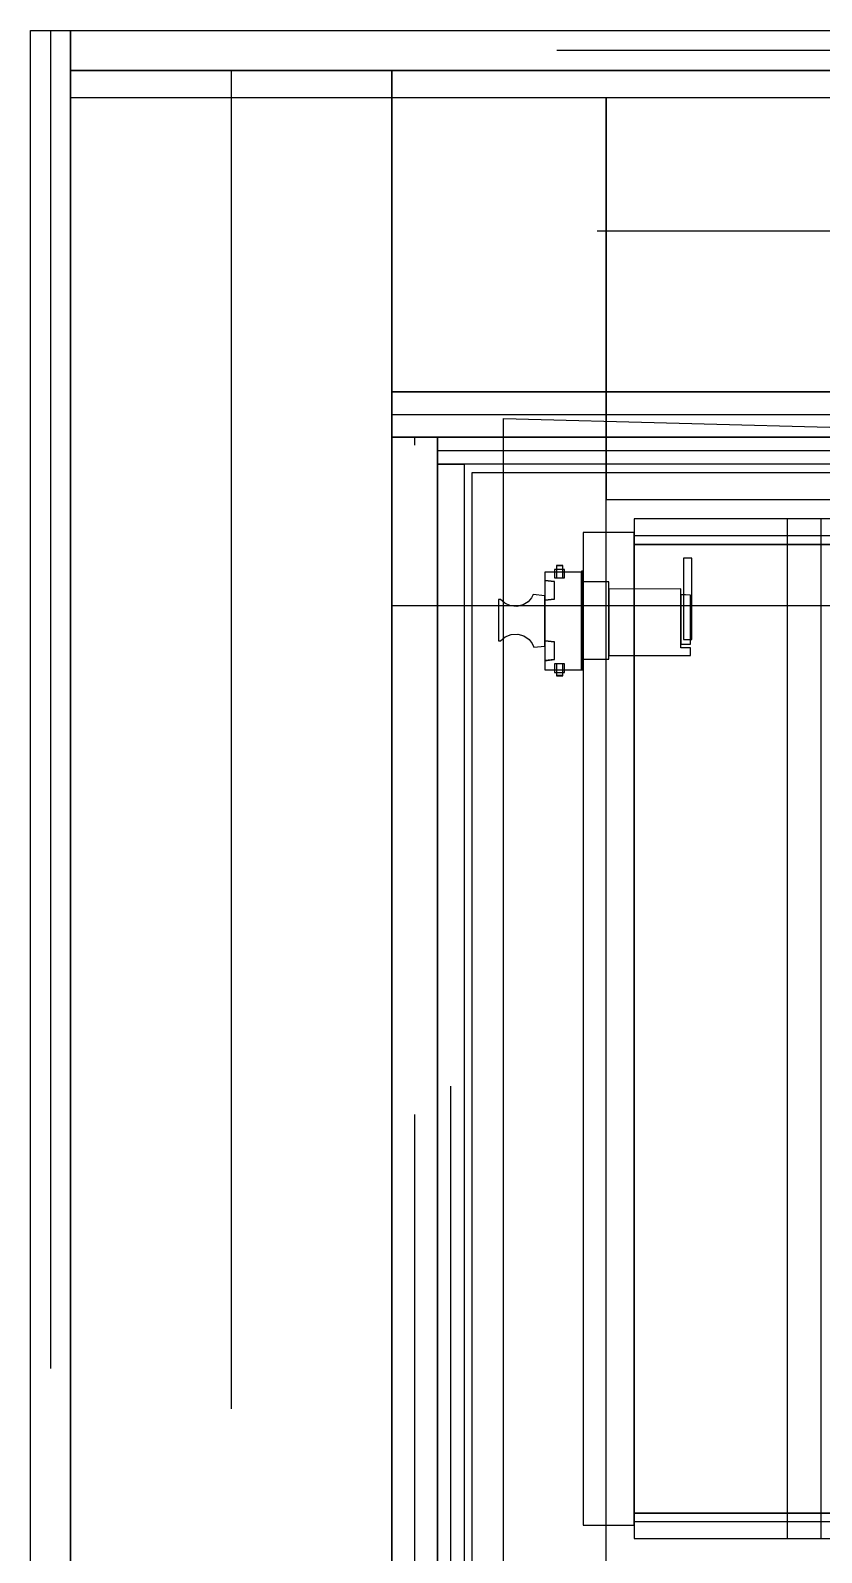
# Model space of a CAD drawing. Extents: x -23.2 to 18.8, y -18.4 to 11.3.
# Drawn here: x -5.583 to -5.287, y -4.68 to -4.111 of the extents above; entities that cross this region are included whole.
import ezdxf

# ---------------------------------------------------------------- set-up
doc = ezdxf.new("R2010")
doc.units = 0
doc.linetypes.add('DASHED', pattern=[0.75, 0.5, -0.25])
for name, color, linetype in [('COVERING', 8, 'CONTINUOUS'), ('EJE_MUROS', 8, 'CONTINUOUS'), ('FURNISHINGELEMENT', 8, 'CONTINUOUS'), ('LOSAS', 3, 'CONTINUOUS'), ('MUROS', 7, 'CONTINUOUS'), ('VIGAS', 5, 'CONTINUOUS')]:
    doc.layers.add(name, color=color, linetype=linetype)

msp = doc.modelspace()

# ---------------------------------------------------------------- linework, layer by layer
at = {"layer": 'COVERING'}
for p, q in [((-5.44778, -4.32623), (-5.44778, -8.39409)), ((1.66384, -4.32623), (-5.44778, -4.32623))]:
    msp.add_line(p, q, dxfattribs=at)
at = {"layer": 'EJE_MUROS', "linetype": 'DASHED'}
for p, q in [((-5.57528, -4.11123), (-5.57528, -8.52909)), ((-4.88616, -4.11873), (-5.56778, -4.11873)), ((-5.50778, -4.12623), (-5.50778, -5.01623)), ((-4.87116, -4.18623), (-5.44778, -4.18623)), ((-5.44778, -4.25473), (-4.87116, -4.25473)), ((-5.43928, -5.01623), (-5.43928, -4.26323)), ((-5.43078, -4.26823), (-4.88816, -4.26823)), ((-5.42578, -5.00567), (-5.42578, -4.27323))]:
    msp.add_line(p, q, dxfattribs=at)
at = {"layer": 'FURNISHINGELEMENT'}
for p, q in [((-4.91918, -4.29373, 5.36405), (-5.35733, -4.29373, 5.36405)), ((-5.35733, -4.29373, 5.36405), (-5.35733, -4.30326, 5.36405)), ((-5.28748, -4.29373, 3.5416), (-5.30018, -4.29373, 3.5416)), ((-5.30018, -4.29373, 3.5416), (-5.30018, -4.67473, 3.5416)), ((-5.28748, -4.67473, 3.5416), (-5.28748, -4.29373, 3.5416)), ((-5.35733, -4.29877, 5.36064), (-5.37638, -4.29877, 5.36064)), ((-5.37638, -4.29877, 5.36064), (-5.37638, -4.30326, 5.3625)), ((-5.35733, -4.30326, 5.3625), (-5.35733, -4.29877, 5.36064)), ((-5.37638, -4.30326, 5.3625), (-5.37638, -4.66521, 5.3625)), ((-5.35733, -4.30008, 3.55112), (-5.35733, -4.66838, 3.55112)), ((-4.93188, -4.30008, 3.55112), (-5.35733, -4.30008, 3.55112)), ((-5.35733, -4.66521, 5.3625), (-5.35733, -4.30326, 5.3625)), ((-5.35733, -4.30326, 5.36405), (-5.35733, -4.66521, 5.36405)), ((-4.91918, -4.30326, 5.36405), (-5.35733, -4.30326, 5.36405)), ((-5.35733, -4.30326, 5.36405), (-4.93188, -4.30326, 5.36405)), ((-5.33582, -4.30835, 4.45855), (-5.33887, -4.30835, 4.45855)), ((-5.33887, -4.30835, 4.45855), (-5.33887, -4.30999, 4.46032)), ((-5.33887, -4.30999, 4.46032), (-5.33887, -4.31202, 4.46163)), ((-5.33582, -4.30999, 4.46032), (-5.33582, -4.30835, 4.45855)), ((-5.33582, -4.31202, 4.46163), (-5.33582, -4.30999, 4.46032)), ((-5.37697, -4.31361, 4.52491), (-5.39068, -4.31361, 4.52491)), ((-5.39068, -4.31361, 4.52491), (-5.39068, -4.316, 4.5259)), ((-5.39068, -4.316, 4.5259), (-5.39068, -4.34773, 4.5259)), ((-5.38713, -4.31262, 4.48976), (-5.38713, -4.3158, 4.48976)), ((-5.38332, -4.31262, 4.48976), (-5.38713, -4.31262, 4.48976)), ((-5.38332, -4.31262, 4.46691), (-5.38713, -4.31262, 4.46691)), ((-5.38713, -4.31262, 4.46691), (-5.38713, -4.3158, 4.46691)), ((-5.38713, -4.3158, 4.48976), (-5.38332, -4.3158, 4.48976)), ((-5.38713, -4.3158, 4.46691), (-5.38332, -4.3158, 4.46691)), ((-5.38395, -4.31118, 4.48046), (-5.38638, -4.31118, 4.48046)), ((-5.38638, -4.31118, 4.48046), (-5.38638, -4.31236, 4.48227)), ((-5.38395, -4.31126, 4.50339), (-5.38638, -4.31126, 4.50339)), ((-5.38638, -4.31126, 4.50339), (-5.38638, -4.31242, 4.50518)), ((-5.38638, -4.31236, 4.48227), (-5.38638, -4.31393, 4.48375)), ((-5.38638, -4.31242, 4.50518), (-5.38638, -4.31396, 4.50666)), ((-5.38638, -4.31393, 4.48375), (-5.38638, -4.3158, 4.48484)), ((-5.38638, -4.31396, 4.50666), (-5.38638, -4.3158, 4.50776)), ((-5.38638, -4.3158, 4.50776), (-5.38395, -4.3158, 4.50776)), ((-5.38638, -4.3158, 4.48484), (-5.38395, -4.3158, 4.48484)), ((-5.38395, -4.31236, 4.48227), (-5.38395, -4.31118, 4.48046)), ((-5.38395, -4.31242, 4.50518), (-5.38395, -4.31126, 4.50339)), ((-5.38395, -4.31393, 4.48375), (-5.38395, -4.31236, 4.48227)), ((-5.38395, -4.31396, 4.50666), (-5.38395, -4.31242, 4.50518)), ((-5.38395, -4.3158, 4.48484), (-5.38395, -4.31393, 4.48375)), ((-5.38395, -4.3158, 4.50776), (-5.38395, -4.31396, 4.50666)), ((-5.38332, -4.3158, 4.48976), (-5.38332, -4.31262, 4.48976)), ((-5.38332, -4.3158, 4.46691), (-5.38332, -4.31262, 4.46691)), ((-5.37638, -4.31323, 4.58651), (-5.37697, -4.31323, 4.58651)), ((-5.37697, -4.31323, 4.58651), (-5.37697, -4.31424, 4.58782)), ((-5.37697, -4.316, 4.5259), (-5.37697, -4.31361, 4.52491)), ((-5.37697, -4.31424, 4.58782), (-5.37697, -4.31556, 4.58883)), ((-5.37697, -4.31556, 4.58883), (-5.37697, -4.31709, 4.58946)), ((-5.37697, -4.34773, 4.5259), (-5.37697, -4.316, 4.5259)), ((-5.37638, -4.31424, 4.58782), (-5.37638, -4.31323, 4.58651)), ((-5.37638, -4.31556, 4.58883), (-5.37638, -4.31424, 4.58782)), ((-5.37638, -4.31709, 4.58946), (-5.37638, -4.31556, 4.58883)), ((-5.33887, -4.31202, 4.46163), (-5.33887, -4.31431, 4.4624)), ((-5.33887, -4.31431, 4.4624), (-5.33887, -4.33285, 4.4624)), ((-5.33582, -4.31431, 4.4624), (-5.33582, -4.31202, 4.46163)), ((-5.33582, -4.33285, 4.4624), (-5.33582, -4.31431, 4.4624)), ((-5.39501, -4.32204, 4.45742), (-5.39568, -4.32326, 4.4594)), ((-5.39068, -4.32244, 4.45818), (-5.39501, -4.32204, 4.45742)), ((-5.38713, -4.31718, 4.48091), (-5.39068, -4.31679, 4.4773)), ((-5.39068, -4.31679, 4.4773), (-5.39068, -4.31784, 4.47649)), ((-5.38713, -4.31722, 4.50315), (-5.39068, -4.31683, 4.49952)), ((-5.39068, -4.31683, 4.49952), (-5.39068, -4.31789, 4.4987)), ((-5.39068, -4.31784, 4.47649), (-5.39068, -4.31907, 4.47598)), ((-5.39068, -4.31789, 4.4987), (-5.39068, -4.31913, 4.49819)), ((-5.39068, -4.31907, 4.47598), (-5.39068, -4.3204, 4.47581)), ((-5.39068, -4.31913, 4.49819), (-5.39068, -4.32045, 4.49802)), ((-5.39068, -4.3204, 4.47581), (-5.39068, -4.32172, 4.47598)), ((-5.39068, -4.32045, 4.49802), (-5.39068, -4.32178, 4.49819)), ((-5.39068, -4.32172, 4.47598), (-5.39068, -4.32295, 4.47649)), ((-5.39068, -4.32178, 4.49819), (-5.39068, -4.32302, 4.4987)), ((-5.38713, -4.3204, 4.4777), (-5.38713, -4.31718, 4.48091)), ((-5.38713, -4.32045, 4.49992), (-5.38713, -4.31722, 4.50315)), ((-5.38713, -4.32361, 4.48091), (-5.38713, -4.3204, 4.4777)), ((-5.38713, -4.32368, 4.50315), (-5.38713, -4.32045, 4.49992)), ((-5.37697, -4.31709, 4.58946), (-5.37697, -4.31873, 4.58968)), ((-5.37697, -4.31873, 4.58968), (-5.37697, -4.34469, 4.58968)), ((-5.37638, -4.31873, 4.58968), (-5.37638, -4.31709, 4.58946)), ((-5.36684, -4.31729, 4.52086), (-5.37638, -4.31729, 4.52086)), ((-5.37638, -4.31729, 4.52086), (-5.37638, -4.32088, 4.52235)), ((-5.37638, -4.34469, 4.58968), (-5.37638, -4.31873, 4.58968)), ((-5.37638, -4.32088, 4.52235), (-5.37638, -4.34253, 4.52235)), ((-5.36684, -4.32088, 4.52235), (-5.36684, -4.31729, 4.52086)), ((-5.33994, -4.31985, 4.46015), (-5.36684, -4.31997, 4.46123)), ((-5.36684, -4.31997, 4.46123), (-5.36684, -4.32218, 4.4637)), ((-5.36684, -4.34253, 4.52235), (-5.36684, -4.32088, 4.52235)), ((-5.36684, -4.32218, 4.4637), (-5.36684, -4.32489, 4.46561)), ((-5.33994, -4.32213, 4.46299), (-5.33994, -4.31985, 4.46015)), ((-5.33814, -4.32214, 4.44272), (-5.33994, -4.32209, 4.44272)), ((-5.33994, -4.32209, 4.44272), (-5.33994, -4.33171, 4.44272)), ((-5.33994, -4.32506, 4.46514), (-5.33994, -4.32213, 4.46299)), ((-5.33633, -4.32218, 4.44272), (-5.33814, -4.32214, 4.44272)), ((-5.33633, -4.33171, 4.44272), (-5.33633, -4.32218, 4.44272)), ((-5.40723, -4.32389, 4.46015), (-5.40801, -4.32389, 4.46015)), ((-5.40801, -4.32389, 4.46015), (-5.40801, -4.32574, 4.46174)), ((-5.40801, -4.32574, 4.46174), (-5.40801, -4.32789, 4.46287)), ((-5.40801, -4.32789, 4.46287), (-5.40801, -4.33023, 4.4635)), ((-5.40568, -4.32526, 4.46139), (-5.40723, -4.32389, 4.46015)), ((-5.40355, -4.3262, 4.46204), (-5.40568, -4.32526, 4.46139)), ((-5.40115, -4.32642, 4.46217), (-5.40355, -4.3262, 4.46204)), ((-5.39884, -4.32585, 4.46182), (-5.40115, -4.32642, 4.46217)), ((-5.39694, -4.32467, 4.46091), (-5.39884, -4.32585, 4.46182)), ((-5.39568, -4.32326, 4.4594), (-5.39694, -4.32467, 4.46091)), ((-5.39068, -4.32417, 4.46044), (-5.39068, -4.32244, 4.45818)), ((-5.39068, -4.32295, 4.47649), (-5.39068, -4.324, 4.4773)), ((-5.39068, -4.32302, 4.4987), (-5.39068, -4.32408, 4.49952)), ((-5.39068, -4.324, 4.4773), (-5.38713, -4.32361, 4.48091)), ((-5.39068, -4.32408, 4.49952), (-5.38713, -4.32368, 4.50315)), ((-5.39068, -4.32642, 4.46217), (-5.39068, -4.32417, 4.46044)), ((-5.39068, -4.32905, 4.46326), (-5.39068, -4.32642, 4.46217)), ((-5.36684, -4.32489, 4.46561), (-5.36684, -4.32796, 4.46686)), ((-5.33994, -4.32844, 4.46648), (-5.33994, -4.32506, 4.46514)), ((-5.40801, -4.33023, 4.4635), (-5.40801, -4.33266, 4.4636)), ((-5.40801, -4.33266, 4.4636), (-5.40801, -4.33505, 4.46315)), ((-5.39068, -4.33187, 4.46363), (-5.39068, -4.32905, 4.46326)), ((-5.39068, -4.33468, 4.46326), (-5.39068, -4.33187, 4.46363)), ((-5.36684, -4.32796, 4.46686), (-5.36684, -4.33124, 4.46738)), ((-5.36684, -4.33124, 4.46738), (-5.36684, -4.33455, 4.46714)), ((-5.33994, -4.33206, 4.4669), (-5.33994, -4.32844, 4.46648)), ((-5.33994, -4.33171, 4.44272), (-5.33994, -4.33434, 4.44306)), ((-5.33994, -4.33566, 4.46638), (-5.33994, -4.33206, 4.4669)), ((-5.33887, -4.33285, 4.4624), (-5.33887, -4.33514, 4.46163)), ((-5.33633, -4.33434, 4.44306), (-5.33633, -4.33171, 4.44272)), ((-5.33582, -4.33514, 4.46163), (-5.33582, -4.33285, 4.4624)), ((-5.40801, -4.33505, 4.46315), (-5.40801, -4.33728, 4.46218)), ((-5.40801, -4.33728, 4.46218), (-5.40801, -4.33924, 4.46075)), ((-5.40801, -4.33924, 4.46075), (-5.40723, -4.33924, 4.46075)), ((-5.40723, -4.33924, 4.46075), (-5.40555, -4.3378, 4.46187)), ((-5.40555, -4.3378, 4.46187), (-5.40331, -4.33687, 4.46241)), ((-5.40331, -4.33687, 4.46241), (-5.40083, -4.33675, 4.46247)), ((-5.40083, -4.33675, 4.46247), (-5.39848, -4.33745, 4.46209)), ((-5.39848, -4.33745, 4.46209), (-5.3966, -4.33878, 4.46115)), ((-5.3966, -4.33878, 4.46115), (-5.39541, -4.34032, 4.4596)), ((-5.39068, -4.33731, 4.46217), (-5.39068, -4.33468, 4.46326)), ((-5.39068, -4.33956, 4.46044), (-5.39068, -4.33731, 4.46217)), ((-5.38713, -4.33967, 4.48117), (-5.39068, -4.33927, 4.47756)), ((-5.39068, -4.33927, 4.47756), (-5.39068, -4.34033, 4.47675)), ((-5.36684, -4.33455, 4.46714), (-5.36684, -4.33772, 4.46616)), ((-5.36684, -4.33772, 4.46616), (-5.36684, -4.34058, 4.46449)), ((-5.33994, -4.33434, 4.44306), (-5.33994, -4.33679, 4.44408)), ((-5.33994, -4.339, 4.46495), (-5.33994, -4.33566, 4.46638)), ((-5.33994, -4.33679, 4.44408), (-5.33994, -4.3389, 4.44569)), ((-5.33994, -4.3389, 4.44569), (-5.33994, -4.34051, 4.4478)), ((-5.33994, -4.34187, 4.46272), (-5.33994, -4.339, 4.46495)), ((-5.33887, -4.33514, 4.46163), (-5.33887, -4.33716, 4.46031)), ((-5.33887, -4.33716, 4.46031), (-5.33887, -4.3388, 4.45854)), ((-5.33887, -4.3388, 4.45854), (-5.33582, -4.3388, 4.45854)), ((-5.33633, -4.33679, 4.44408), (-5.33633, -4.33434, 4.44306)), ((-5.33633, -4.3389, 4.44569), (-5.33633, -4.33679, 4.44408)), ((-5.33633, -4.34051, 4.4478), (-5.33633, -4.3389, 4.44569)), ((-5.33582, -4.33716, 4.46031), (-5.33582, -4.33514, 4.46163)), ((-5.33582, -4.3388, 4.45854), (-5.33582, -4.33716, 4.46031)), ((-5.39541, -4.34032, 4.4596), (-5.39481, -4.34163, 4.45756)), ((-5.39481, -4.34163, 4.45756), (-5.39068, -4.34129, 4.45818)), ((-5.38713, -4.33985, 4.50394), (-5.39068, -4.33945, 4.50031)), ((-5.39068, -4.33945, 4.50031), (-5.39068, -4.34051, 4.4995)), ((-5.39068, -4.34129, 4.45818), (-5.39068, -4.33956, 4.46044)), ((-5.39068, -4.34033, 4.47675), (-5.39068, -4.34156, 4.47624)), ((-5.39068, -4.34051, 4.4995), (-5.39068, -4.34175, 4.49898)), ((-5.39068, -4.34156, 4.47624), (-5.39068, -4.34288, 4.47607)), ((-5.39068, -4.34175, 4.49898), (-5.39068, -4.34308, 4.49881)), ((-5.39068, -4.34288, 4.47607), (-5.39068, -4.3442, 4.47624)), ((-5.39068, -4.34308, 4.49881), (-5.39068, -4.34441, 4.49898)), ((-5.39068, -4.3442, 4.47624), (-5.39068, -4.34543, 4.47675)), ((-5.39068, -4.34441, 4.49898), (-5.39068, -4.34564, 4.4995)), ((-5.38713, -4.34288, 4.47796), (-5.38713, -4.33967, 4.48117)), ((-5.38713, -4.34308, 4.50071), (-5.38713, -4.33985, 4.50394)), ((-5.38713, -4.34609, 4.48117), (-5.38713, -4.34288, 4.47796)), ((-5.38713, -4.34631, 4.50394), (-5.38713, -4.34308, 4.50071)), ((-5.37697, -4.34469, 4.58968), (-5.37697, -4.34634, 4.58946)), ((-5.37638, -4.34253, 4.52235), (-5.37638, -4.34611, 4.52086)), ((-5.37638, -4.34634, 4.58946), (-5.37638, -4.34469, 4.58968)), ((-5.36684, -4.34058, 4.46449), (-5.36684, -4.343, 4.46222)), ((-5.36684, -4.34611, 4.52086), (-5.36684, -4.34253, 4.52235)), ((-5.36684, -4.343, 4.46222), (-5.36684, -4.34483, 4.45945)), ((-5.36684, -4.34483, 4.45945), (-5.35188, -4.34483, 4.45883)), ((-5.35188, -4.34483, 4.45883), (-5.33633, -4.34476, 4.4583)), ((-5.33994, -4.34051, 4.4478), (-5.33633, -4.34051, 4.4478)), ((-5.33814, -4.34187, 4.46267), (-5.33994, -4.34187, 4.46272)), ((-5.33633, -4.34187, 4.46262), (-5.33814, -4.34187, 4.46267)), ((-5.33633, -4.34333, 4.46044), (-5.33633, -4.34187, 4.46262)), ((-5.33633, -4.34476, 4.4583), (-5.33633, -4.34333, 4.46044)), ((-5.39068, -4.34543, 4.47675), (-5.39068, -4.34649, 4.47756)), ((-5.39068, -4.34564, 4.4995), (-5.39068, -4.34671, 4.50031)), ((-5.39068, -4.34649, 4.47756), (-5.38713, -4.34609, 4.48117)), ((-5.39068, -4.34671, 4.50031), (-5.38713, -4.34631, 4.50394)), ((-5.39068, -4.34773, 4.5259), (-5.39068, -4.35012, 4.52491)), ((-5.39068, -4.35012, 4.52491), (-5.37697, -4.35012, 4.52491)), ((-5.38332, -4.34793, 4.48976), (-5.38713, -4.34793, 4.48976)), ((-5.38713, -4.34793, 4.48976), (-5.38713, -4.35111, 4.48976)), ((-5.38332, -4.34793, 4.46691), (-5.38713, -4.34793, 4.46691)), ((-5.38713, -4.34793, 4.46691), (-5.38713, -4.35111, 4.46691)), ((-5.38395, -4.34793, 4.50759), (-5.38638, -4.34793, 4.50759)), ((-5.38638, -4.34793, 4.50759), (-5.38638, -4.34966, 4.50647)), ((-5.38395, -4.34793, 4.48472), (-5.38638, -4.34793, 4.48472)), ((-5.38638, -4.34793, 4.48472), (-5.38638, -4.34972, 4.48361)), ((-5.38638, -4.34966, 4.50647), (-5.38638, -4.35109, 4.505)), ((-5.38638, -4.34972, 4.48361), (-5.38638, -4.35121, 4.48213)), ((-5.38395, -4.34966, 4.50647), (-5.38395, -4.34793, 4.50759)), ((-5.38395, -4.34972, 4.48361), (-5.38395, -4.34793, 4.48472)), ((-5.38395, -4.35109, 4.505), (-5.38395, -4.34966, 4.50647)), ((-5.38395, -4.35121, 4.48213), (-5.38395, -4.34972, 4.48361)), ((-5.38332, -4.35111, 4.48976), (-5.38332, -4.34793, 4.48976)), ((-5.38332, -4.35111, 4.46691), (-5.38332, -4.34793, 4.46691)), ((-5.37697, -4.34634, 4.58946), (-5.37697, -4.34787, 4.58883)), ((-5.37697, -4.35012, 4.52491), (-5.37697, -4.34773, 4.5259)), ((-5.37697, -4.34787, 4.58883), (-5.37697, -4.34918, 4.58782)), ((-5.37697, -4.34918, 4.58782), (-5.37697, -4.35019, 4.58651)), ((-5.37697, -4.35019, 4.58651), (-5.37638, -4.35019, 4.58651)), ((-5.37638, -4.34611, 4.52086), (-5.36684, -4.34611, 4.52086)), ((-5.37638, -4.34787, 4.58883), (-5.37638, -4.34634, 4.58946)), ((-5.37638, -4.34918, 4.58782), (-5.37638, -4.34787, 4.58883)), ((-5.37638, -4.35019, 4.58651), (-5.37638, -4.34918, 4.58782)), ((-5.38713, -4.35111, 4.48976), (-5.38332, -4.35111, 4.48976)), ((-5.38713, -4.35111, 4.46691), (-5.38332, -4.35111, 4.46691)), ((-5.38638, -4.35109, 4.505), (-5.38638, -4.35217, 4.50325)), ((-5.38638, -4.35121, 4.48213), (-5.38638, -4.35233, 4.48036)), ((-5.38638, -4.35217, 4.50325), (-5.38395, -4.35217, 4.50325)), ((-5.38638, -4.35233, 4.48036), (-5.38395, -4.35233, 4.48036)), ((-5.38395, -4.35217, 4.50325), (-5.38395, -4.35109, 4.505)), ((-5.38395, -4.35233, 4.48036), (-5.38395, -4.35121, 4.48213)), ((-5.37638, -4.66521, 5.3625), (-5.37638, -4.6697, 5.36064)), ((-5.35733, -4.6697, 5.36064), (-5.35733, -4.66521, 5.3625)), ((-5.35733, -4.66521, 5.36405), (-4.91918, -4.66521, 5.36405)), ((-4.93188, -4.66521, 5.36405), (-5.35733, -4.66521, 5.36405)), ((-5.35733, -4.66521, 5.36405), (-5.35733, -4.67473, 5.36405)), ((-5.35733, -4.66838, 3.55112), (-4.93188, -4.66838, 3.55112)), ((-5.37638, -4.6697, 5.36064), (-5.35733, -4.6697, 5.36064)), ((-5.35733, -4.67473, 5.36405), (-4.91918, -4.67473, 5.36405)), ((-5.30018, -4.67473, 3.5416), (-5.28748, -4.67473, 3.5416))]:
    msp.add_line(p, q, dxfattribs=at)
at = {"layer": 'LOSAS'}
for p, q in [((-5.40616, -8.35624), (-5.40616, -4.25624)), ((-5.40616, -4.25624), (-4.74616, -4.2739)), ((-5.41778, -8.36408), (-5.41778, -4.27646)), ((-5.41778, -4.27646), (1.47634, -4.27646))]:
    msp.add_line(p, q, dxfattribs=at)
at = {"layer": 'MUROS'}
for p, q in [((-5.58278, -8.52909), (-5.58278, -4.11123)), ((-5.58278, -4.11123), (-5.56778, -4.11123)), ((-5.56778, -4.12623), (-5.56778, -4.11123)), ((-5.56778, -4.11123), (-4.88616, -4.11123)), ((-5.56778, -4.11123), (-5.56778, -8.52909)), ((-5.56778, -5.01623), (-5.56778, -4.12623)), ((-5.56778, -4.12623), (-5.44778, -4.12623)), ((-4.88616, -4.12623), (-5.56778, -4.12623)), ((-5.44778, -4.12623), (-5.44778, -5.01623)), ((-5.44778, -4.24623), (-5.44778, -4.12623)), ((-5.44778, -4.12623), (-4.87116, -4.12623)), ((-4.87116, -4.24623), (-5.44778, -4.24623)), ((-5.44778, -4.24623), (-4.87116, -4.24623)), ((-5.44778, -4.26323), (-5.44778, -4.24623)), ((-4.87116, -4.26323), (-5.44778, -4.26323)), ((-5.44778, -5.01623), (-5.44778, -4.26323)), ((-5.44778, -4.26323), (-5.43078, -4.26323)), ((-5.43078, -4.26323), (-5.43078, -5.01623)), ((-5.43078, -4.26323), (-4.88816, -4.26323)), ((-5.43078, -4.27323), (-5.43078, -4.26323)), ((-4.88816, -4.27323), (-5.43078, -4.27323)), ((-5.43078, -5.00567), (-5.43078, -4.27323)), ((-5.43078, -4.27323), (-5.42078, -4.27323)), ((-5.42078, -4.27323), (-5.42078, -5.00567))]:
    msp.add_line(p, q, dxfattribs=at)
at = {"layer": 'VIGAS'}
for p, q in [((-5.56778, -4.13646), (-5.56778, -5.01567)), ((-5.36778, -4.13646), (-5.56778, -4.13646)), ((-5.36778, -5.01567), (-5.36778, -4.13646)), ((-4.87116, -4.13646), (-5.36778, -4.13646)), ((-5.36778, -4.13646), (-5.36778, -4.28646)), ((-5.36778, -4.28646), (-4.87116, -4.28646))]:
    msp.add_line(p, q, dxfattribs=at)

doc.saveas('drawing.dxf')
